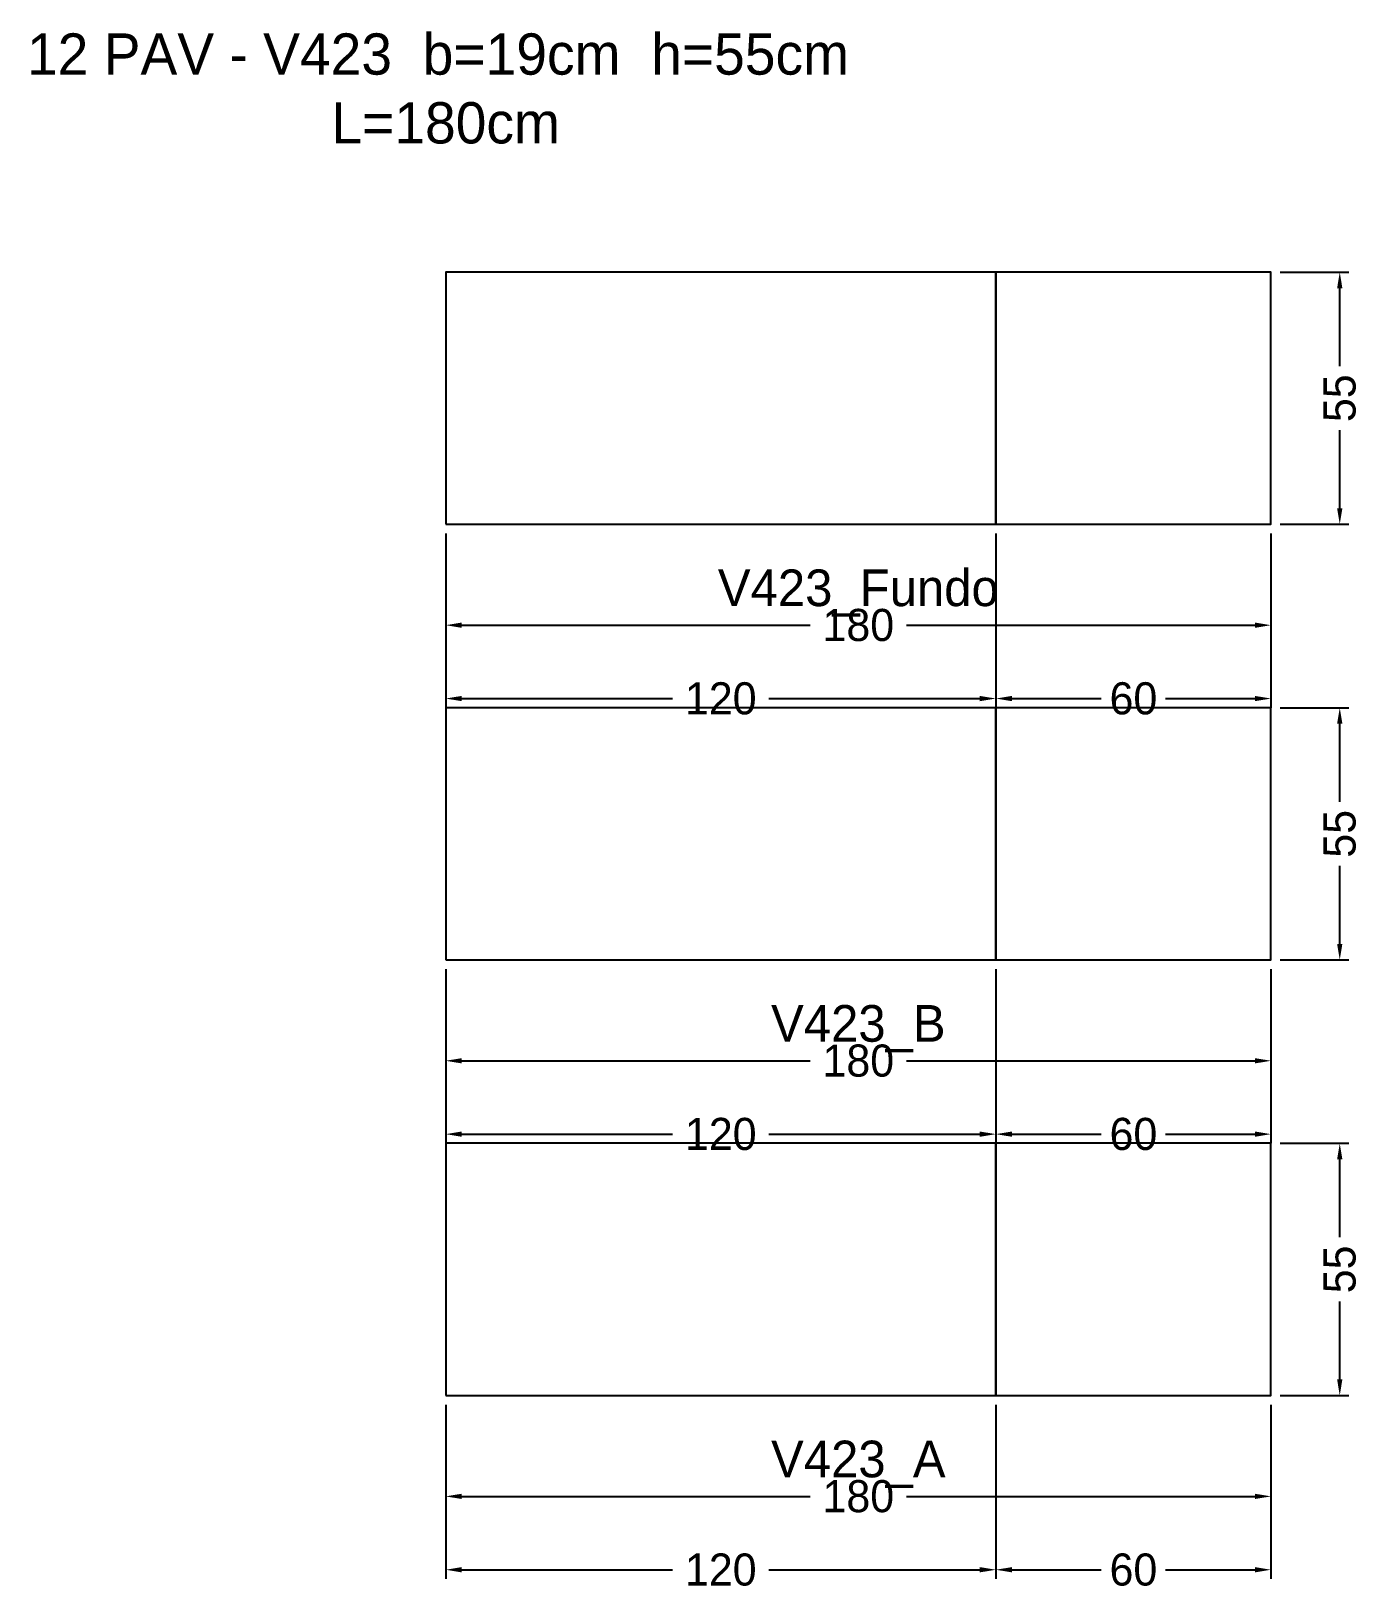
# Model space of a CAD drawing. Header units: metres. Extents: x -90 to 200, y -43 to 298.
import ezdxf

# ---------------------------------------------------------------- set-up
doc = ezdxf.new("R2010")
doc.units = ezdxf.units.M
for name, color, linetype in [('COTA', 3, 'Continuous'), ('NOMENCLATURA', 2, 'Continuous'), ('Paineis', 7, 'Continuous'), ('Texto Secao', 2, 'Continuous')]:
    doc.layers.add(name, color=color, linetype=linetype)
doc.dimstyles.new('COTA_VIG', dxfattribs={"dimtxt": 7, "dimasz": 3.5, "dimexe": 2, "dimexo": 2, "dimgap": 1.5, "dimtad": 1, "dimdec": 1, "dimcen": 2.5, "dimclrd": 3, "dimclre": 3, "dimclrt": 3, "dimazin": 3, "dimtfac": 1, "dimtmove": 0, "dimatfit": 3})

# ---------------------------------------------------------------- blocks, each defined once
blk = doc.blocks.new('_CLOSEDFILLED')
at = {"color": 0, "linetype": 'BYBLOCK'}
blk.add_solid([(-1, 0.164), (0, 0), (-1, -0.164)], dxfattribs=at)
blk = doc.blocks.new('*D1')
at = {"color": 3}
for p, q in [((0, -2), (0, -24)), ((180, -2), (180, -24)), ((3.5, -22), (79.5, -22)), ((100.5, -22), (176.5, -22))]:
    blk.add_line(p, q, dxfattribs=at)
at = {"layer": 'Defpoints'}
for p in [(0, 0), (180, 0), (0, -22)]:
    blk.add_point(p, dxfattribs=at)
at = {"layer": 'COTA', "color": 3, "xscale": 3.5, "yscale": 3.5, "rotation": 180}
blk.add_blockref('_CLOSEDFILLED', (0, -22), dxfattribs=at)
at = {"layer": 'COTA', "color": 3, "xscale": 3.5, "yscale": 3.5}
blk.add_blockref('_CLOSEDFILLED', (180, -22), dxfattribs=at)
at = {"layer": 'COTA', "color": 3, "insert": (90, -22), "char_height": 7, "attachment_point": 5}
blk.add_mtext('180', dxfattribs=at)
blk = doc.blocks.new('*D2')
at = {"color": 3}
for p, q in [((0, -2), (0, -40)), ((120, -2), (120, -40)), ((3.5, -38), (49.5, -38)), ((70.5, -38), (116.5, -38))]:
    blk.add_line(p, q, dxfattribs=at)
at = {"layer": 'Defpoints'}
for p in [(0, 0), (120, 0), (0, -38)]:
    blk.add_point(p, dxfattribs=at)
at = {"layer": 'COTA', "color": 3, "xscale": 3.5, "yscale": 3.5, "rotation": 180}
blk.add_blockref('_CLOSEDFILLED', (0, -38), dxfattribs=at)
at = {"layer": 'COTA', "color": 3, "xscale": 3.5, "yscale": 3.5}
blk.add_blockref('_CLOSEDFILLED', (120, -38), dxfattribs=at)
at = {"layer": 'COTA', "color": 3, "insert": (60, -38), "char_height": 7, "attachment_point": 5}
blk.add_mtext('120', dxfattribs=at)
blk = doc.blocks.new('*D3')
at = {"color": 3}
for p, q in [((120, -2), (120, -40)), ((180, -2), (180, -40)), ((123.5, -38), (143, -38)), ((157, -38), (176.5, -38))]:
    blk.add_line(p, q, dxfattribs=at)
at = {"layer": 'Defpoints'}
for p in [(120, 0), (180, 0), (120, -38)]:
    blk.add_point(p, dxfattribs=at)
at = {"layer": 'COTA', "color": 3, "xscale": 3.5, "yscale": 3.5, "rotation": 180}
blk.add_blockref('_CLOSEDFILLED', (120, -38), dxfattribs=at)
at = {"layer": 'COTA', "color": 3, "xscale": 3.5, "yscale": 3.5}
blk.add_blockref('_CLOSEDFILLED', (180, -38), dxfattribs=at)
at = {"layer": 'COTA', "color": 3, "insert": (150, -38), "char_height": 7, "attachment_point": 5}
blk.add_mtext('60', dxfattribs=at)
blk = doc.blocks.new('*D4')
at = {"color": 3}
for p, q in [((182, 55), (197, 55)), ((195, 34.5), (195, 51.5)), ((195, 3.5), (195, 20.5)), ((182, 0), (197, 0))]:
    blk.add_line(p, q, dxfattribs=at)
at = {"layer": 'Defpoints'}
for p in [(180, 55), (180, 0), (195, 0)]:
    blk.add_point(p, dxfattribs=at)
at = {"layer": 'COTA', "color": 3, "xscale": 3.5, "yscale": 3.5}
for p, rotation in [((195, 55), 90), ((195, 0), 270)]:
    blk.add_blockref('_CLOSEDFILLED', p, dxfattribs=dict(at, rotation=rotation))
at = {"layer": 'COTA', "color": 3, "insert": (195, 27.5), "char_height": 7, "attachment_point": 5, "rotation": 90}
blk.add_mtext('55', dxfattribs=at)
blk = doc.blocks.new('*D5')
at = {"color": 3}
for p, q in [((0, 93), (0, 71)), ((180, 93), (180, 71)), ((3.5, 73), (79.5, 73)), ((100.5, 73), (176.5, 73))]:
    blk.add_line(p, q, dxfattribs=at)
at = {"layer": 'Defpoints'}
for p in [(0, 95), (180, 95), (0, 73)]:
    blk.add_point(p, dxfattribs=at)
at = {"layer": 'COTA', "color": 3, "xscale": 3.5, "yscale": 3.5, "rotation": 180}
blk.add_blockref('_CLOSEDFILLED', (0, 73), dxfattribs=at)
at = {"layer": 'COTA', "color": 3, "xscale": 3.5, "yscale": 3.5}
blk.add_blockref('_CLOSEDFILLED', (180, 73), dxfattribs=at)
at = {"layer": 'COTA', "color": 3, "insert": (90, 73), "char_height": 7, "attachment_point": 5}
blk.add_mtext('180', dxfattribs=at)
blk = doc.blocks.new('*D6')
at = {"color": 3}
for p, q in [((0, 93), (0, 55)), ((120, 93), (120, 55)), ((3.5, 57), (49.5, 57)), ((70.5, 57), (116.5, 57))]:
    blk.add_line(p, q, dxfattribs=at)
at = {"layer": 'Defpoints'}
for p in [(0, 95), (120, 95), (0, 57)]:
    blk.add_point(p, dxfattribs=at)
at = {"layer": 'COTA', "color": 3, "xscale": 3.5, "yscale": 3.5, "rotation": 180}
blk.add_blockref('_CLOSEDFILLED', (0, 57), dxfattribs=at)
at = {"layer": 'COTA', "color": 3, "xscale": 3.5, "yscale": 3.5}
blk.add_blockref('_CLOSEDFILLED', (120, 57), dxfattribs=at)
at = {"layer": 'COTA', "color": 3, "insert": (60, 57), "char_height": 7, "attachment_point": 5}
blk.add_mtext('120', dxfattribs=at)
blk = doc.blocks.new('*D7')
at = {"color": 3}
for p, q in [((120, 93), (120, 55)), ((180, 93), (180, 55)), ((123.5, 57), (143, 57)), ((157, 57), (176.5, 57))]:
    blk.add_line(p, q, dxfattribs=at)
at = {"layer": 'Defpoints'}
for p in [(120, 95), (180, 95), (120, 57)]:
    blk.add_point(p, dxfattribs=at)
at = {"layer": 'COTA', "color": 3, "xscale": 3.5, "yscale": 3.5, "rotation": 180}
blk.add_blockref('_CLOSEDFILLED', (120, 57), dxfattribs=at)
at = {"layer": 'COTA', "color": 3, "xscale": 3.5, "yscale": 3.5}
blk.add_blockref('_CLOSEDFILLED', (180, 57), dxfattribs=at)
at = {"layer": 'COTA', "color": 3, "insert": (150, 57), "char_height": 7, "attachment_point": 5}
blk.add_mtext('60', dxfattribs=at)
blk = doc.blocks.new('*D8')
at = {"color": 3}
for p, q in [((182, 150), (197, 150)), ((195, 129.5), (195, 146.5)), ((195, 98.5), (195, 115.5)), ((182, 95), (197, 95))]:
    blk.add_line(p, q, dxfattribs=at)
at = {"layer": 'Defpoints'}
for p in [(180, 150), (180, 95), (195, 95)]:
    blk.add_point(p, dxfattribs=at)
at = {"layer": 'COTA', "color": 3, "xscale": 3.5, "yscale": 3.5}
for p, rotation in [((195, 150), 90), ((195, 95), 270)]:
    blk.add_blockref('_CLOSEDFILLED', p, dxfattribs=dict(at, rotation=rotation))
at = {"layer": 'COTA', "color": 3, "insert": (195, 122.5), "char_height": 7, "attachment_point": 5, "rotation": 90}
blk.add_mtext('55', dxfattribs=at)
blk = doc.blocks.new('*D9')
at = {"color": 3}
for p, q in [((0, 188), (0, 166)), ((180, 188), (180, 166)), ((3.5, 168), (79.5, 168)), ((100.5, 168), (176.5, 168))]:
    blk.add_line(p, q, dxfattribs=at)
at = {"layer": 'Defpoints'}
for p in [(0, 190), (180, 190), (0, 168)]:
    blk.add_point(p, dxfattribs=at)
at = {"layer": 'COTA', "color": 3, "xscale": 3.5, "yscale": 3.5, "rotation": 180}
blk.add_blockref('_CLOSEDFILLED', (0, 168), dxfattribs=at)
at = {"layer": 'COTA', "color": 3, "xscale": 3.5, "yscale": 3.5}
blk.add_blockref('_CLOSEDFILLED', (180, 168), dxfattribs=at)
at = {"layer": 'COTA', "color": 3, "insert": (90, 168), "char_height": 7, "attachment_point": 5}
blk.add_mtext('180', dxfattribs=at)
blk = doc.blocks.new('*D10')
at = {"color": 3}
for p, q in [((0, 188), (0, 150)), ((120, 188), (120, 150)), ((3.5, 152), (49.5, 152)), ((70.5, 152), (116.5, 152))]:
    blk.add_line(p, q, dxfattribs=at)
at = {"layer": 'Defpoints'}
for p in [(0, 190), (120, 190), (0, 152)]:
    blk.add_point(p, dxfattribs=at)
at = {"layer": 'COTA', "color": 3, "xscale": 3.5, "yscale": 3.5, "rotation": 180}
blk.add_blockref('_CLOSEDFILLED', (0, 152), dxfattribs=at)
at = {"layer": 'COTA', "color": 3, "xscale": 3.5, "yscale": 3.5}
blk.add_blockref('_CLOSEDFILLED', (120, 152), dxfattribs=at)
at = {"layer": 'COTA', "color": 3, "insert": (60, 152), "char_height": 7, "attachment_point": 5}
blk.add_mtext('120', dxfattribs=at)
blk = doc.blocks.new('*D11')
at = {"color": 3}
for p, q in [((120, 188), (120, 150)), ((180, 188), (180, 150)), ((123.5, 152), (143, 152)), ((157, 152), (176.5, 152))]:
    blk.add_line(p, q, dxfattribs=at)
at = {"layer": 'Defpoints'}
for p in [(120, 190), (180, 190), (120, 152)]:
    blk.add_point(p, dxfattribs=at)
at = {"layer": 'COTA', "color": 3, "xscale": 3.5, "yscale": 3.5, "rotation": 180}
blk.add_blockref('_CLOSEDFILLED', (120, 152), dxfattribs=at)
at = {"layer": 'COTA', "color": 3, "xscale": 3.5, "yscale": 3.5}
blk.add_blockref('_CLOSEDFILLED', (180, 152), dxfattribs=at)
at = {"layer": 'COTA', "color": 3, "insert": (150, 152), "char_height": 7, "attachment_point": 5}
blk.add_mtext('60', dxfattribs=at)
blk = doc.blocks.new('*D12')
at = {"color": 3}
for p, q in [((182, 245), (197, 245)), ((195, 224.5), (195, 241.5)), ((195, 193.5), (195, 210.5)), ((182, 190), (197, 190))]:
    blk.add_line(p, q, dxfattribs=at)
at = {"layer": 'Defpoints'}
for p in [(180, 245), (180, 190), (195, 190)]:
    blk.add_point(p, dxfattribs=at)
at = {"layer": 'COTA', "color": 3, "xscale": 3.5, "yscale": 3.5}
for p, rotation in [((195, 245), 90), ((195, 190), 270)]:
    blk.add_blockref('_CLOSEDFILLED', p, dxfattribs=dict(at, rotation=rotation))
at = {"layer": 'COTA', "color": 3, "insert": (195, 217.5), "char_height": 7, "attachment_point": 5, "rotation": 90}
blk.add_mtext('55', dxfattribs=at)

msp = doc.modelspace()

# ---------------------------------------------------------------- linework, layer by layer
at = {"layer": 'Paineis'}
for points in [[(0, 190), (120, 190), (120, 245), (0, 245)], [(120, 190), (180, 190), (180, 245), (120, 245)], [(0, 95), (120, 95), (120, 150), (0, 150)], [(120, 95), (180, 95), (180, 150), (120, 150)], [(0, 0), (120, 0), (120, 55), (0, 55)], [(120, 0), (180, 0), (180, 55), (120, 55)]]:
    msp.add_lwpolyline(points, close=True, dxfattribs=at)

# ---------------------------------------------------------------- texts
at = {"layer": 'NOMENCLATURA', "insert": (0, 285), "char_height": 9, "width": 200, "attachment_point": 5}
msp.add_mtext('12 PAV - V423  b=19cm  h=55cm  L=180cm', dxfattribs=at)
at = {"layer": 'Texto Secao', "char_height": 8, "width": 200, "attachment_point": 5}
for s, insert in [('V423_Fundo', (90, 175)), ('V423_B', (90, 80)), ('V423_A', (90, -15))]:
    msp.add_mtext(s, dxfattribs=dict(at, insert=insert))

# ---------------------------------------------------------------- dimensions: what is measured, and where the dimension line sits
at = {"layer": 'COTA'}
for base, p1, p2, picture, middle in [((195, 190), (180, 190), (180, 245), '*D12', (195, 217.5)), ((195, 95), (180, 95), (180, 150), '*D8', (195, 122.5)), ((195, 0), (180, 0), (180, 55), '*D4', (195, 27.5))]:
    dim = msp.add_linear_dim(base=base, p1=p1, p2=p2, angle=90, dimstyle='COTA_VIG', dxfattribs=at)
    dim.commit()
    dim.dimension.update_dxf_attribs({"geometry": picture, "text_midpoint": middle})
for base, p1, p2, picture, middle in [((0, 168), (0, 190), (180, 190), '*D9', (90, 168)), ((0, 152), (0, 190), (120, 190), '*D10', (60, 152)), ((120, 152), (120, 190), (180, 190), '*D11', (150, 152)), ((0, 73), (0, 95), (180, 95), '*D5', (90, 73)), ((0, 57), (0, 95), (120, 95), '*D6', (60, 57)), ((120, 57), (120, 95), (180, 95), '*D7', (150, 57)), ((0, -22), (0, 0), (180, 0), '*D1', (90, -22)), ((0, -38), (0, 0), (120, 0), '*D2', (60, -38)), ((120, -38), (120, 0), (180, 0), '*D3', (150, -38))]:
    dim = msp.add_linear_dim(base=base, p1=p1, p2=p2, dimstyle='COTA_VIG', dxfattribs=at)
    dim.commit()
    dim.dimension.update_dxf_attribs({"geometry": picture, "text_midpoint": middle})

doc.saveas('drawing.dxf')
